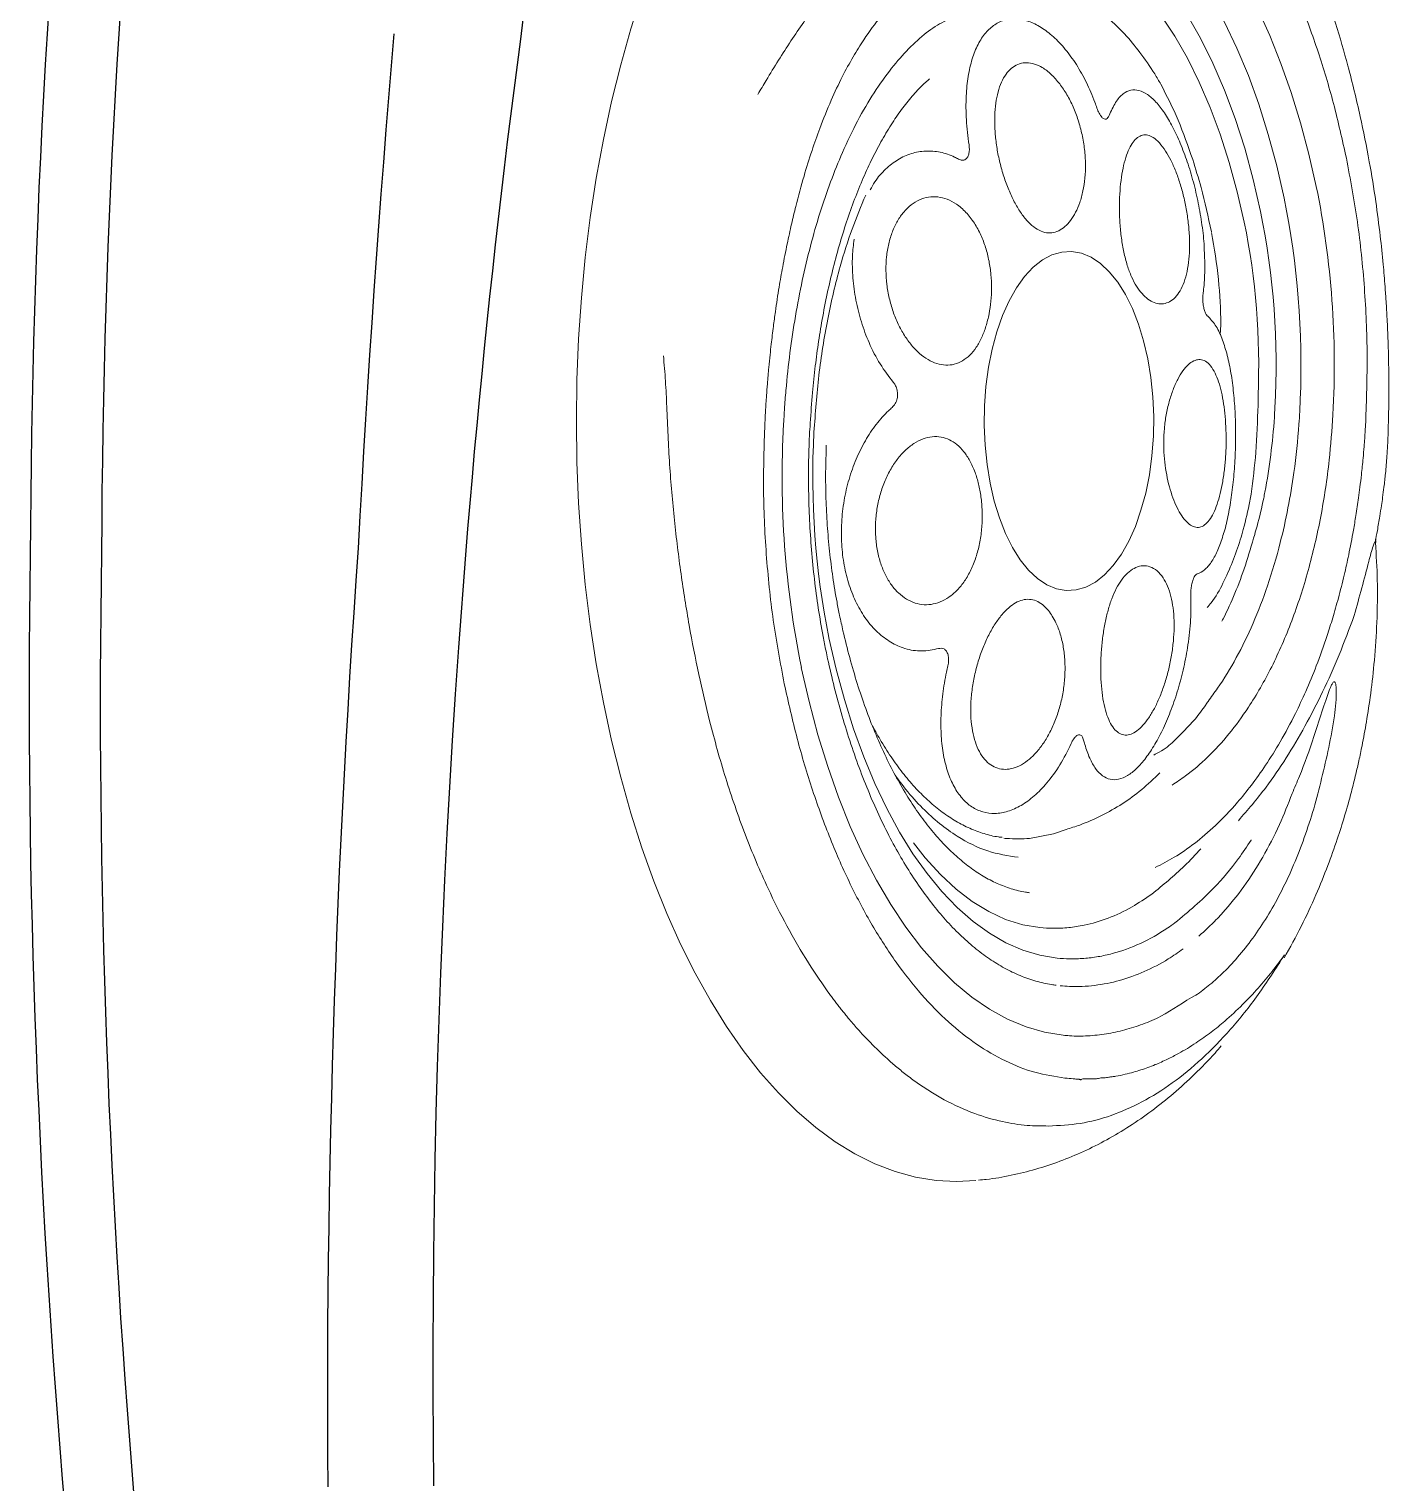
# Model space of a CAD drawing. Extents: x 527 to 614, y 487 to 635.
# Drawn here: x 533.28 to 538.39, y 542.96 to 548.41 of the extents above; entities that cross this region are included whole.
import ezdxf

# ---------------------------------------------------------------- set-up
doc = ezdxf.new("R2010")
doc.units = 0
doc.header["$MEASUREMENT"] = 0
doc.linetypes.add('SLD-Solid', pattern=[0])
doc.layers.add('1', color=4, linetype='Continuous')

# ---------------------------------------------------------------- blocks, each defined once
blk = doc.blocks.new('S')
at = {"layer": '1', "color": 3, "linetype": 'SLD-Solid', "lineweight": 15}
for p, q in [((-1.4889, -1.6987), (-1.4717, -1.7896)), ((-1.4717, -1.7896), (-1.4554, -1.8366)), ((-1.4958, -2.5305), (-1.4946, -2.5312)), ((0.1727, -2.5568), (0.1368, -2.5566)), ((0.1127, -2.7131), (0.1586, -2.7152)), ((-0.3792, -2.9973), (-0.3768, -2.9973)), ((-0.3768, -2.9973), (-0.3665, -2.9979))]:
    blk.add_line(p, q, dxfattribs=at)
at = {"layer": '1', "color": 3, "linetype": 'SLD-Solid', "lineweight": 15, "flags": 128}
for points in [[(-2.7726, -1.4978), (-2.7762, -1.4257), (-2.7721, -1.3485), (-2.7595, -1.2714), (-2.7387, -1.1949), (-2.7095, -1.119), (-2.6722, -1.044), (-2.6269, -0.9701), (-2.5736, -0.8976), (-2.5125, -0.8266), (-2.4438, -0.7574), (-2.3678, -0.6901), (-2.2846, -0.625), (-2.1944, -0.5623), (-2.0976, -0.502), (-1.9944, -0.4445), (-1.8851, -0.3899), (-1.7701, -0.3383), (-1.6496, -0.2899), (-1.5241, -0.2448), (-1.3939, -0.2032), (-1.2594, -0.1652), (-1.1209, -0.1308), (-0.9789, -0.1003), (-0.8339, -0.0736), (-0.6861, -0.051), (-0.5362, -0.0323), (-0.3844, -0.0177), (-0.2313, -0.0073), (-0.0772, -0.001), (0.0772, 0.001), (0.2317, -0.001), (0.3858, -0.0073), (0.5389, -0.0177), (0.6907, -0.0323), (0.8406, -0.051), (0.9884, -0.0736), (1.1334, -0.1003), (1.2754, -0.1308), (1.4138, -0.1652), (1.5484, -0.2032), (1.6786, -0.2448), (1.8041, -0.2899), (1.9246, -0.3383), (2.0396, -0.3899), (2.1489, -0.4445), (2.2521, -0.502), (2.3489, -0.5623), (2.439, -0.625), (2.5223, -0.6901), (2.5983, -0.7574), (2.667, -0.8266), (2.7281, -0.8976), (2.7814, -0.9701), (2.8267, -1.044), (2.864, -1.119), (2.8931, -1.1949), (2.914, -1.2714), (2.9265, -1.3485), (2.9307, -1.4257), (2.9307, -1.4257)], [(-0.8472, -0.843), (-0.9753, -0.8722), (-1.0996, -0.9052), (-1.2194, -0.9421), (-1.3344, -0.9827), (-1.4441, -1.0268), (-1.548, -1.0742), (-1.6458, -1.1248), (-1.7371, -1.1784), (-1.8216, -1.2347), (-1.8988, -1.2935), (-1.9685, -1.3546), (-2.0304, -1.4178), (-2.0843, -1.4828), (-2.13, -1.5494), (-2.1673, -1.6172), (-2.196, -1.6861), (-2.216, -1.7558), (-2.2273, -1.8259)], [(-1.938, -1.8032), (-1.9274, -1.7385), (-1.9082, -1.6743), (-1.8806, -1.6108), (-1.8446, -1.5485), (-1.8004, -1.4874), (-1.7483, -1.428), (-1.6884, -1.3704), (-1.621, -1.3149), (-1.5464, -1.2618), (-1.4649, -1.2112), (-1.3769, -1.1635), (-1.2828, -1.1188), (-1.183, -1.0773), (-1.0779, -1.0392), (-0.968, -1.0046), (-0.8537, -0.9738), (-0.7357, -0.9468)], [(-1.5051, -1.2638), (-1.5615, -1.3078), (-1.6245, -1.3646), (-1.6794, -1.4234), (-1.7258, -1.4841), (-1.7636, -1.5462), (-1.7926, -1.6095), (-1.8126, -1.6737), (-1.8235, -1.7384)], [(-0.0136, -1.5323), (0.0601, -1.5291), (0.1341, -1.5303), (0.2072, -1.5357), (0.2787, -1.5454), (0.3474, -1.5591), (0.4124, -1.5767), (0.4729, -1.598), (0.5281, -1.6227), (0.5772, -1.6504), (0.6195, -1.6807), (0.6545, -1.7133), (0.6816, -1.7477), (0.7006, -1.7835), (0.7112, -1.8201), (0.7132, -1.8571), (0.7066, -1.8939), (0.6915, -1.9301), (0.668, -1.9652), (0.6366, -1.9987), (0.5976, -2.0302), (0.5516, -2.0591), (0.4992, -2.0852), (0.4411, -2.1081), (0.378, -2.1275), (0.3109, -2.143), (0.2406, -2.1546), (0.1681, -2.162), (0.0944, -2.1651), (0.0204, -2.164), (-0.0528, -2.1586), (-0.1242, -2.1489), (-0.1929, -2.1352), (-0.2579, -2.1175), (-0.3185, -2.0963), (-0.3736, -2.0716), (-0.4227, -2.0439), (-0.465, -2.0136), (-0.5, -1.981), (-0.5271, -1.9466), (-0.5461, -1.9108), (-0.5567, -1.8742), (-0.5587, -1.8372), (-0.5521, -1.8004), (-0.537, -1.7641), (-0.5135, -1.729), (-0.4821, -1.6956), (-0.4432, -1.6641), (-0.3971, -1.6351), (-0.3447, -1.609), (-0.2866, -1.5862), (-0.2235, -1.5668), (-0.1564, -1.5512), (-0.0861, -1.5397), (-0.0136, -1.5323)], [(1.9188, -1.7247), (1.9083, -1.7874), (1.8889, -1.8495), (1.8609, -1.9107), (1.8243, -1.9709), (1.7793, -2.0295), (1.7262, -2.0865), (1.6653, -2.1415), (1.5967, -2.1942), (1.5209, -2.2443), (1.4382, -2.2916), (1.3491, -2.336), (1.254, -2.377), (1.1533, -2.4147), (1.0476, -2.4487), (0.9373, -2.4789), (0.8231, -2.5051)], [(2.0223, -1.7407), (2.0111, -1.8069), (1.9907, -1.8726), (1.961, -1.9374), (1.9223, -2.0011), (1.8747, -2.0631), (1.8186, -2.1234), (1.754, -2.1816), (1.6815, -2.2373), (1.6013, -2.2903), (1.5138, -2.3404), (1.4196, -2.3873), (1.3189, -2.4308), (1.2124, -2.4706), (1.1005, -2.5066), (0.9839, -2.5385), (0.8631, -2.5663)], [(0.913, -2.6547), (1.0346, -2.6269), (1.1523, -2.5951), (1.2655, -2.5595), (1.3738, -2.5203), (1.4766, -2.4775), (1.5736, -2.4314), (1.6642, -2.3823), (1.7482, -2.3302), (1.825, -2.2755), (1.8945, -2.2183), (1.9562, -2.159), (2.0099, -2.0977), (2.0554, -2.0349), (2.0925, -1.9706), (2.1209, -1.9053), (2.1407, -1.8391), (2.1517, -1.7725)], [(2.2662, -1.8429), (2.2555, -1.9094), (2.2365, -1.9755), (2.2093, -2.0408), (2.174, -2.1052), (2.1306, -2.1683), (2.0795, -2.23), (2.0207, -2.2899), (1.9546, -2.3479), (1.8814, -2.4037), (1.8013, -2.4571), (1.7147, -2.5079), (1.6219, -2.5559), (1.5233, -2.6009), (1.4192, -2.6427), (1.3102, -2.6812), (1.1965, -2.7162), (1.0787, -2.7476), (0.9572, -2.7752)]]:
    blk.add_lwpolyline(points, dxfattribs=at)
at = {"layer": '1', "color": 3, "linetype": 'SLD-Solid', "lineweight": 15}
for centre, radius, start, end in [((-0.1318, -4.3558), 3.5849, 86.8359, 101.5119), ((-0.1315, -3.9129), 3.027, 86.8359, 101.5119), ((-0.7029, -2.4722), 0.0592, 50.912, 59.9998), ((0.2868, 0.1248), 2.684, 267.5635, 281.5263), ((0.286, 0.2671), 2.8916, 266.8359, 281.5119), ((0.2863, 0.4256), 3.1434, 267.6723, 281.4998), ((0.2862, 0.5192), 3.3621, 266.8359, 281.5119)]:
    blk.add_arc(centre, radius, start, end, dxfattribs=at)
for points, knots in [([(0.3219, -0.3254), (0.2903, -0.3282), (0.2268, -0.3339), (0.163, -0.3367), (0.1309, -0.3381)], [0, 0, 0, 0, 0.497933, 1, 1, 1, 1]), ([(0.1309, -0.3381), (0.0587, -0.3411), (-0.0837, -0.347), (-0.2933, -0.3655), (-0.4951, -0.3902), (-0.6883, -0.421), (-0.873, -0.4568), (-0.9903, -0.4851), (-1.0482, -0.499)], [0, 0, 0, 0, 0.177758, 0.350785, 0.519308, 0.683545, 0.843707, 1, 1, 1, 1]), ([(-1.0482, -0.499), (-1.0842, -0.5084), (-1.1568, -0.5273), (-1.2636, -0.5591), (-1.3696, -0.5939), (-1.4743, -0.632), (-1.5771, -0.6734), (-1.6931, -0.7249), (-1.8219, -0.7895), (-1.9549, -0.867), (-2.0421, -0.9262), (-2.0895, -0.9612), (-2.1045, -0.9726), (-2.1193, -0.984), (-2.1341, -0.9957), (-2.1487, -1.0074), (-2.172, -1.0266), (-2.2083, -1.0579), (-2.2604, -1.1065), (-2.308, -1.1559), (-2.3482, -1.2021), (-2.3795, -1.2412), (-2.4107, -1.2838), (-2.4412, -1.3302), (-2.4818, -1.4001), (-2.5224, -1.4895), (-2.5526, -1.5937), (-2.5673, -1.6864), (-2.5677, -1.7442), (-2.5679, -1.7711)], [0, 0, 0, 0, 0.039649, 0.080068, 0.12125, 0.163185, 0.205866, 0.249282, 0.313406, 0.38198, 0.445953, 0.454581, 0.463266, 0.472007, 0.480806, 0.489662, 0.498574, 0.523834, 0.559008, 0.604021, 0.628629, 0.655391, 0.684294, 0.715323, 0.748465, 0.823094, 0.88982, 0.948755, 1, 1, 1, 1]), ([(-0.9092, -0.7791), (-0.8301, -0.7642), (-0.6719, -0.7345), (-0.4229, -0.7094), (-0.1699, -0.6979), (-0.0013, -0.7038), (0.0831, -0.7067)], [0, 0, 0, 0, 0.25, 0.5, 0.75, 1, 1, 1, 1]), ([(0.0831, -0.7067), (0.0909, -0.7071), (0.1037, -0.7078), (0.1235, -0.709), (0.1457, -0.7104), (0.1774, -0.7125), (0.2228, -0.716), (0.2738, -0.7205), (0.3234, -0.7254), (0.3747, -0.731), (0.4285, -0.7375), (0.5, -0.7473), (0.5748, -0.7585), (0.6596, -0.7735), (0.7386, -0.789), (0.8142, -0.8056), (0.8998, -0.8263), (0.9925, -0.8513), (1.0896, -0.8817), (1.1851, -0.9154), (1.2785, -0.9528), (1.3675, -0.995), (1.4429, -1.0362), (1.52, -1.0844), (1.595, -1.1393), (1.6623, -1.203), (1.7152, -1.2634), (1.7403, -1.3045), (1.7524, -1.3244)], [0, 0, 0, 0, 0.0102, 0.016575, 0.025763, 0.038933, 0.057956, 0.085006, 0.105873, 0.123374, 0.152941, 0.177736, 0.219724, 0.254777, 0.295478, 0.331404, 0.363909, 0.421732, 0.472603, 0.518682, 0.581209, 0.637573, 0.689393, 0.737658, 0.811463, 0.878836, 0.941481, 1, 1, 1, 1]), ([(1.3026, -0.6799), (1.3202, -0.6903), (1.3895, -0.7311), (1.5053, -0.804), (1.6435, -0.8994), (1.7704, -0.9966), (1.8847, -1.0945), (1.9688, -1.1765), (2.0292, -1.2419), (2.0639, -1.2826), (2.0958, -1.3224), (2.1129, -1.3457), (2.1241, -1.361)], [0, 0, 0, 0, 0.047927, 0.189273, 0.33146, 0.472864, 0.615132, 0.756548, 0.827223, 0.897894, 0.933233, 1, 1, 1, 1]), ([(-2.388, -1.8323), (-2.3822, -1.7947), (-2.3708, -1.7195), (-2.3268, -1.6083), (-2.2638, -1.4996), (-2.1802, -1.3943), (-2.0774, -1.2934), (-1.9561, -1.1978), (-1.8174, -1.1082), (-1.6626, -1.0256), (-1.4929, -0.9505), (-1.3098, -0.884), (-1.1156, -0.8255), (-0.978, -0.7946), (-0.9092, -0.7791)], [0, 0, 0, 0, 0.083333, 0.166667, 0.25, 0.333333, 0.416667, 0.5, 0.583333, 0.666667, 0.75, 0.833333, 0.916667, 1, 1, 1, 1]), ([(1.6164, -1.4883), (1.6118, -1.4711), (1.6025, -1.4365), (1.5772, -1.3765), (1.5363, -1.3117), (1.4759, -1.2453), (1.4008, -1.1794), (1.3109, -1.1153), (1.2049, -1.0534), (1.0922, -0.9991), (0.9755, -0.9521), (0.8581, -0.9119), (0.7343, -0.8764), (0.6052, -0.8457), (0.4712, -0.82), (0.3333, -0.7995), (0.2159, -0.7868), (0.1388, -0.7808), (0.0968, -0.7781), (0.0785, -0.7771), (0.0661, -0.7764)], [0, 0, 0, 0, 0.058275, 0.116544, 0.182109, 0.247932, 0.313649, 0.384625, 0.455769, 0.526743, 0.587384, 0.648024, 0.707943, 0.767859, 0.827732, 0.887601, 0.947268, 0.977084, 0.984536, 1, 1, 1, 1]), ([(-0.7857, -0.9356), (-0.7675, -0.932), (-0.7148, -0.9213), (-0.6253, -0.9062), (-0.517, -0.8916), (-0.4068, -0.8807), (-0.2954, -0.8734), (-0.1832, -0.8698), (-0.0727, -0.8699), (0.0048, -0.8724), (0.0447, -0.8745), (0.0494, -0.8747)], [0, 0, 0, 0, 0.069066, 0.200543, 0.332094, 0.463702, 0.595352, 0.727032, 0.858727, 0.983492, 1, 1, 1, 1]), ([(0.0355, -0.8905), (0.107, -0.8956), (0.2152, -0.9033), (0.3554, -0.9231), (0.4595, -0.9414), (0.5604, -0.9631), (0.6747, -0.9927), (0.7997, -1.0319), (0.8832, -1.067), (0.9249, -1.0846)], [0, 0, 0, 0, 0.215379, 0.326076, 0.43678, 0.547811, 0.658846, 0.829425, 1, 1, 1, 1]), ([(0.0493, -0.8753), (0.0559, -0.8757), (0.101, -0.8783), (0.1795, -0.8846), (0.282, -0.8947), (0.3774, -0.9074), (0.4723, -0.9233), (0.5687, -0.9426), (0.6649, -0.9654), (0.7578, -0.9912), (0.8466, -1.0196), (0.9305, -1.0505), (1.0092, -1.0835), (1.0824, -1.1186), (1.15, -1.1556), (1.2114, -1.1941), (1.2663, -1.2336), (1.313, -1.2734), (1.3444, -1.3041), (1.3577, -1.3208), (1.3605, -1.3243)], [0, 0, 0, 0, 0.011485, 0.077613, 0.136037, 0.190529, 0.247168, 0.308671, 0.370596, 0.432748, 0.494966, 0.557033, 0.618591, 0.680213, 0.741971, 0.803559, 0.864731, 0.925255, 0.984201, 1, 1, 1, 1]), ([(-2.0396, -1.799), (-2.0389, -1.7933), (-2.0358, -1.7679), (-2.0252, -1.7228), (-2.0047, -1.6639), (-1.9767, -1.6057), (-1.9416, -1.5485), (-1.8995, -1.4924), (-1.8507, -1.4375), (-1.7952, -1.384), (-1.7331, -1.3321), (-1.6648, -1.2819), (-1.5903, -1.2337), (-1.5099, -1.1876), (-1.424, -1.1439), (-1.3327, -1.1027), (-1.2365, -1.0641), (-1.1356, -1.0284), (-1.0305, -0.9957), (-0.9234, -0.9667), (-0.841, -0.9473), (-0.7953, -0.9377), (-0.7857, -0.9356)], [0, 0, 0, 0, 0.0159124, 0.0719639, 0.1276729, 0.1828546, 0.2375199, 0.2917593, 0.3456875, 0.3994103, 0.4530122, 0.5065554, 0.5600822, 0.6136127, 0.6671661, 0.7207531, 0.7743791, 0.828045, 0.8817501, 0.9354914, 0.9864539, 1, 1, 1, 1]), ([(-0.6517, -0.9865), (-0.6355, -0.9832), (-0.5886, -0.9737), (-0.5087, -0.9606), (-0.4118, -0.9484), (-0.3133, -0.9398), (-0.2137, -0.935), (-0.1135, -0.9335), (-0.0469, -0.9357), (-0.0136, -0.9368)], [0, 0, 0, 0, 0.080367, 0.233434, 0.386614, 0.539884, 0.693216, 0.846586, 1, 1, 1, 1]), ([(-1.6924, -1.6993), (-1.6917, -1.6943), (-1.6889, -1.6713), (-1.6788, -1.6306), (-1.6589, -1.5775), (-1.6315, -1.5251), (-1.5972, -1.4736), (-1.556, -1.4234), (-1.5081, -1.3744), (-1.4536, -1.3269), (-1.3928, -1.281), (-1.3258, -1.237), (-1.2529, -1.1951), (-1.1744, -1.1555), (-1.0906, -1.1184), (-1.0019, -1.084), (-0.9086, -1.0525), (-0.8112, -1.024), (-0.725, -1.0023), (-0.671, -0.9907), (-0.6517, -0.9865)], [0, 0, 0, 0, 0.01755, 0.079517, 0.140948, 0.20158, 0.26148, 0.320823, 0.379793, 0.438544, 0.497186, 0.555794, 0.614404, 0.673046, 0.731737, 0.790485, 0.84929, 0.90815, 0.96706, 1, 1, 1, 1]), ([(0.1284, -1.1839), (0.1243, -1.1793), (0.1057, -1.1585), (0.0662, -1.1234), (0.0048, -1.0822), (-0.065, -1.0477), (-0.1408, -1.0207), (-0.221, -1.0023), (-0.3032, -0.9928), (-0.3852, -0.993), (-0.4649, -1.0024), (-0.5399, -1.0215), (-0.6085, -1.0493), (-0.6681, -1.0854), (-0.7176, -1.1286), (-0.7547, -1.1779), (-0.7794, -1.2338), (-0.7893, -1.295), (-0.7808, -1.3371), (-0.7766, -1.3582)], [0, 0, 0, 0, 0.017086, 0.077681, 0.138269, 0.198172, 0.258071, 0.317615, 0.377156, 0.436673, 0.49619, 0.55602, 0.615851, 0.676352, 0.736856, 0.798484, 0.860118, 0.930054, 1, 1, 1, 1]), ([(0.7589, -1.0411), (0.7383, -1.0386), (0.6912, -1.0328), (0.6139, -1.0353), (0.5302, -1.0463), (0.4481, -1.0669), (0.3667, -1.0973), (0.2889, -1.1373), (0.2451, -1.1709), (0.2231, -1.1877)], [0, 0, 0, 0, 0.109227, 0.249518, 0.389815, 0.532722, 0.675639, 0.837807, 1, 1, 1, 1]), ([(-1.4845, -1.5964), (-1.4841, -1.5917), (-1.4823, -1.5691), (-1.4717, -1.5286), (-1.4524, -1.4754), (-1.4253, -1.423), (-1.3915, -1.3719), (-1.3508, -1.3222), (-1.3038, -1.2743), (-1.2507, -1.2284), (-1.1913, -1.1846), (-1.13, -1.1448), (-1.086, -1.1206), (-1.0657, -1.1096)], [0, 0, 0, 0, 0.0274951, 0.1317335, 0.2350029, 0.3368263, 0.4370853, 0.5358569, 0.6332869, 0.7295067, 0.8243825, 0.9195129, 1, 1, 1, 1]), ([(-0.0719, -1.4754), (-0.0601, -1.4681), (-0.0364, -1.4537), (-0.0102, -1.4275), (0.0082, -1.3988), (0.0184, -1.3674), (0.0195, -1.334), (0.0115, -1.2996), (-0.0058, -1.2654), (-0.0316, -1.2326), (-0.0655, -1.2025), (-0.1058, -1.1759), (-0.1518, -1.1539), (-0.2015, -1.137), (-0.2539, -1.1258), (-0.3071, -1.1204), (-0.3599, -1.1211), (-0.4107, -1.1277), (-0.4582, -1.1402), (-0.5012, -1.1578), (-0.5385, -1.1804), (-0.5691, -1.207), (-0.5921, -1.2371), (-0.6071, -1.2697), (-0.6133, -1.3038), (-0.6108, -1.3385), (-0.5992, -1.3727), (-0.579, -1.4055), (-0.5504, -1.4357), (-0.5141, -1.4627), (-0.471, -1.4853), (-0.4224, -1.503), (-0.3697, -1.5151), (-0.315, -1.5215), (-0.2601, -1.5223), (-0.2076, -1.5179), (-0.1588, -1.5086), (-0.1124, -1.4951), (-0.0859, -1.4822), (-0.0719, -1.4754)], [0, 0, 0, 0, 0.026961, 0.053928, 0.080851, 0.107776, 0.135596, 0.163415, 0.191383, 0.219349, 0.246957, 0.274563, 0.301675, 0.328785, 0.355461, 0.382135, 0.408506, 0.434876, 0.461091, 0.487307, 0.513516, 0.539726, 0.566078, 0.592432, 0.619069, 0.645707, 0.672755, 0.699804, 0.727332, 0.754862, 0.782791, 0.810719, 0.838629, 0.866531, 0.893521, 0.920503, 0.945925, 0.971348, 1, 1, 1, 1]), ([(1.0599, -1.4328), (1.0625, -1.4279), (1.0742, -1.4055), (1.0878, -1.3641), (1.0924, -1.3092), (1.0828, -1.2556), (1.0601, -1.2048), (1.0237, -1.1587), (0.985, -1.1235), (0.9548, -1.1071), (0.9444, -1.1014)], [0, 0, 0, 0, 0.041855, 0.19029, 0.338711, 0.485452, 0.632183, 0.778044, 0.923899, 1, 1, 1, 1]), ([(-1.5597, -1.6569), (-1.5538, -1.6186), (-1.542, -1.5411), (-1.4927, -1.4426), (-1.4348, -1.3616), (-1.376, -1.2971), (-1.3154, -1.2414), (-1.27, -1.2086), (-1.2519, -1.1955)], [0, 0, 0, 0, 0.2335518, 0.4715892, 0.6139879, 0.7563866, 0.902921, 1, 1, 1, 1]), ([(0.2231, -1.1877), (0.2198, -1.1903), (0.2123, -1.1958), (0.1977, -1.2018), (0.1798, -1.2049), (0.1601, -1.2032), (0.1412, -1.1961), (0.1327, -1.188), (0.1284, -1.1839)], [0, 0, 0, 0, 0.130196, 0.289219, 0.442003, 0.610949, 0.805825, 1, 1, 1, 1]), ([(0.8196, -1.4923), (0.8338, -1.4821), (0.8621, -1.4616), (0.8916, -1.4266), (0.9105, -1.3907), (0.9193, -1.3552), (0.9185, -1.3199), (0.9086, -1.2861), (0.8896, -1.2548), (0.8628, -1.2267), (0.8285, -1.2029), (0.7882, -1.1838), (0.7428, -1.1701), (0.6938, -1.1619), (0.6423, -1.1597), (0.5898, -1.163), (0.5378, -1.1721), (0.4875, -1.1865), (0.4404, -1.2057), (0.3975, -1.2293), (0.3603, -1.2565), (0.3296, -1.2865), (0.3065, -1.3185), (0.2915, -1.3516), (0.2856, -1.3848), (0.2887, -1.4172), (0.3014, -1.4477), (0.3228, -1.4756), (0.3529, -1.5001), (0.3897, -1.5205), (0.4322, -1.5365), (0.4781, -1.548), (0.5266, -1.5549), (0.5765, -1.5574), (0.6273, -1.5551), (0.6786, -1.5479), (0.7283, -1.5352), (0.777, -1.5172), (0.8051, -1.5008), (0.8196, -1.4923)], [0, 0, 0, 0, 0.0313687, 0.0627342, 0.0904991, 0.1182616, 0.1455166, 0.1727696, 0.1995595, 0.226348, 0.2527917, 0.2792349, 0.3054794, 0.331724, 0.3579199, 0.3841165, 0.4104125, 0.4367099, 0.4632506, 0.4897933, 0.5167114, 0.5436318, 0.5710205, 0.5984107, 0.6262483, 0.654085, 0.6820732, 0.7100553, 0.7374185, 0.7647729, 0.7906278, 0.816482, 0.8413128, 0.8661493, 0.8916372, 0.9171302, 0.9440604, 0.9709925, 1, 1, 1, 1]), ([(-0.7766, -1.3582), (-0.7759, -1.3614), (-0.7745, -1.3684), (-0.7772, -1.3786), (-0.7853, -1.3879), (-0.7997, -1.3945), (-0.8198, -1.3967), (-0.8344, -1.3941), (-0.8416, -1.3928)], [0, 0, 0, 0, 0.130195, 0.289218, 0.442003, 0.610949, 0.805825, 1, 1, 1, 1]), ([(-0.8416, -1.3928), (-0.8493, -1.3911), (-0.8842, -1.3832), (-0.9471, -1.3727), (-1.0282, -1.3659), (-1.1057, -1.3668), (-1.1774, -1.3753), (-1.2414, -1.3916), (-1.2963, -1.4151), (-1.3403, -1.4456), (-1.3726, -1.4821), (-1.3916, -1.5238), (-1.3974, -1.5695), (-1.389, -1.6179), (-1.3669, -1.6678), (-1.331, -1.7173), (-1.2804, -1.767), (-1.215, -1.8148), (-1.1605, -1.8418), (-1.1333, -1.8553)], [0, 0, 0, 0, 0.017086, 0.077681, 0.13827, 0.198173, 0.258071, 0.317615, 0.377157, 0.436674, 0.49619, 0.55602, 0.615851, 0.676352, 0.736856, 0.798485, 0.860118, 0.930054, 1, 1, 1, 1]), ([(1.1129, -1.4722), (1.1081, -1.4728), (1.0974, -1.474), (1.0818, -1.4727), (1.0676, -1.468), (1.0575, -1.4592), (1.0541, -1.4467), (1.058, -1.4375), (1.0599, -1.4328)], [0, 0, 0, 0, 0.130196, 0.289219, 0.442004, 0.610949, 0.805825, 1, 1, 1, 1]), ([(1.2514, -1.9522), (1.2587, -1.9496), (1.292, -1.938), (1.3484, -1.9135), (1.4156, -1.8759), (1.4734, -1.8339), (1.5208, -1.789), (1.5561, -1.7425), (1.579, -1.6959), (1.5883, -1.6504), (1.5842, -1.6074), (1.5664, -1.5682), (1.5355, -1.5336), (1.4919, -1.505), (1.4369, -1.4828), (1.3716, -1.4679), (1.2948, -1.4601), (1.2078, -1.4605), (1.1446, -1.4683), (1.1129, -1.4722)], [0, 0, 0, 0, 0.017086, 0.077681, 0.138269, 0.198172, 0.258071, 0.317615, 0.377157, 0.436674, 0.49619, 0.55602, 0.615851, 0.676352, 0.736856, 0.798484, 0.860118, 0.930054, 1, 1, 1, 1]), ([(-2.7708, -1.5075), (-2.77, -1.5174), (-2.7668, -1.5587), (-2.7536, -1.6307), (-2.7312, -1.7229), (-2.7011, -1.8136), (-2.6642, -1.9027), (-2.6202, -1.99), (-2.5693, -2.0755), (-2.5112, -2.159), (-2.4462, -2.2405), (-2.3736, -2.3195), (-2.3135, -2.3792), (-2.2759, -2.411), (-2.2667, -2.4188)], [0, 0, 0, 0, 0.02788, 0.116636, 0.205673, 0.295333, 0.38596, 0.477893, 0.571458, 0.666951, 0.764616, 0.864609, 0.966969, 1, 1, 1, 1]), ([(-0.6336, -1.7699), (-0.6258, -1.7626), (-0.6102, -1.7481), (-0.5964, -1.7239), (-0.5906, -1.6988), (-0.5931, -1.6729), (-0.6038, -1.6469), (-0.6225, -1.6206), (-0.6492, -1.5947), (-0.6837, -1.5693), (-0.7251, -1.5456), (-0.7723, -1.5242), (-0.8238, -1.5062), (-0.8779, -1.4921), (-0.9328, -1.4827), (-0.9867, -1.4781), (-1.0383, -1.4788), (-1.0858, -1.4844), (-1.1282, -1.4952), (-1.1643, -1.5105), (-1.1932, -1.5301), (-1.2143, -1.5533), (-1.227, -1.5797), (-1.2312, -1.6082), (-1.2266, -1.6382), (-1.2136, -1.6688), (-1.1922, -1.6991), (-1.1632, -1.7283), (-1.1271, -1.7553), (-1.0849, -1.7796), (-1.0375, -1.8), (-0.9862, -1.8161), (-0.9324, -1.8271), (-0.8773, -1.8328), (-0.8227, -1.8327), (-0.7702, -1.8269), (-0.7218, -1.8155), (-0.6731, -1.7975), (-0.648, -1.7799), (-0.6336, -1.7699)], [0, 0, 0, 0, 0.024899, 0.049796, 0.074681, 0.099571, 0.124891, 0.150216, 0.176963, 0.203713, 0.231496, 0.259279, 0.287258, 0.315236, 0.342876, 0.370514, 0.39766, 0.424803, 0.451505, 0.478205, 0.504593, 0.530979, 0.5572, 0.583422, 0.609627, 0.635834, 0.662172, 0.688512, 0.715126, 0.741742, 0.768759, 0.795778, 0.823274, 0.850772, 0.878683, 0.906593, 0.934528, 0.962456, 1, 1, 1, 1]), ([(1.3423, -1.8124), (1.3547, -1.8019), (1.3796, -1.781), (1.4039, -1.7486), (1.4181, -1.7176), (1.4231, -1.6887), (1.4191, -1.6616), (1.4067, -1.6369), (1.3859, -1.6154), (1.3576, -1.5973), (1.3224, -1.5834), (1.2812, -1.5737), (1.2352, -1.5686), (1.1853, -1.568), (1.1331, -1.572), (1.0796, -1.5802), (1.0265, -1.5926), (0.975, -1.6087), (0.9268, -1.6282), (0.8831, -1.6504), (0.8458, -1.675), (0.8159, -1.7011), (0.7949, -1.7284), (0.7834, -1.7558), (0.7818, -1.7828), (0.7892, -1.8085), (0.8053, -1.8324), (0.8288, -1.854), (0.8593, -1.8729), (0.8966, -1.8888), (0.9399, -1.9006), (0.9888, -1.908), (1.0414, -1.91), (1.0965, -1.9065), (1.1518, -1.8973), (1.2058, -1.8828), (1.2563, -1.8635), (1.3031, -1.8401), (1.3291, -1.8217), (1.3423, -1.8124)], [0, 0, 0, 0, 0.0302064, 0.0604105, 0.0869265, 0.1134417, 0.1397102, 0.1659788, 0.1921723, 0.2183666, 0.2446344, 0.2709036, 0.2973913, 0.3238809, 0.3507245, 0.3775703, 0.4048735, 0.4321783, 0.4599481, 0.4877177, 0.5157205, 0.5437183, 0.5712666, 0.5988057, 0.6249466, 0.651085, 0.6759795, 0.7008794, 0.7261508, 0.7514279, 0.7781169, 0.8048084, 0.8325658, 0.8603226, 0.8883073, 0.9162897, 0.9439489, 0.9716057, 1, 1, 1, 1]), ([(-1.4883, -1.6034), (-1.4885, -1.6064), (-1.4898, -1.6258), (-1.4911, -1.6595), (-1.4896, -1.6856), (-1.4889, -1.6987)], [0, 0, 0, 0, 0.082822, 0.537093, 1, 1, 1, 1]), ([(-1.8235, -1.7384), (-1.8247, -1.7551), (-1.8272, -1.7911), (-1.8243, -1.8463), (-1.8139, -1.9153), (-1.7902, -1.995), (-1.7509, -2.0799), (-1.7145, -2.1332), (-1.6979, -2.1577)], [0, 0, 0, 0, 0.116842, 0.251408, 0.38635, 0.601816, 0.817298, 1, 1, 1, 1]), ([(1.7142, -1.7206), (1.7083, -1.7566), (1.6965, -1.8292), (1.6472, -1.9211), (1.5893, -1.9964), (1.5307, -2.0564), (1.4611, -2.1142), (1.396, -2.1592), (1.3538, -2.1844), (1.3408, -2.1921)], [0, 0, 0, 0, 0.209599, 0.423223, 0.551018, 0.678812, 0.810318, 0.941824, 1, 1, 1, 1]), ([(-2.5679, -1.7711), (-2.5661, -1.8106), (-2.5624, -1.8893), (-2.5313, -2.0058), (-2.4807, -2.1215), (-2.4096, -2.2353), (-2.3185, -2.3467), (-2.2072, -2.4546), (-2.078, -2.5587), (-1.9764, -2.6237), (-1.9255, -2.6562)], [0, 0, 0, 0, 0.125415, 0.250137, 0.374777, 0.499583, 0.624349, 0.74942, 0.874666, 1, 1, 1, 1]), ([(-1.9255, -2.6562), (-1.9466, -2.6407), (-1.9902, -2.6086), (-2.0527, -2.556), (-2.1155, -2.4969), (-2.1699, -2.4379), (-2.2174, -2.3795), (-2.2584, -2.3218), (-2.2917, -2.2669), (-2.3182, -2.2157), (-2.3394, -2.1684), (-2.355, -2.1256), (-2.3663, -2.088), (-2.3742, -2.0569), (-2.3807, -2.0299), (-2.3824, -2.0097), (-2.3857, -1.9947), (-2.3875, -1.9795), (-2.3872, -1.9657), (-2.3908, -1.9518), (-2.3915, -1.9376), (-2.3899, -1.9207), (-2.3905, -1.9059), (-2.3909, -1.8969), (-2.3939, -1.8926), (-2.3944, -1.891), (-2.3943, -1.8906), (-2.3942, -1.8904), (-2.3939, -1.8897), (-2.3931, -1.8883), (-2.3923, -1.8836), (-2.3918, -1.8748), (-2.3903, -1.8569), (-2.3889, -1.8424), (-2.388, -1.8323)], [0, 0, 0, 0, 0.066118, 0.136938, 0.213999, 0.299167, 0.361905, 0.431287, 0.509977, 0.558646, 0.612909, 0.6759, 0.707486, 0.742831, 0.783653, 0.799067, 0.813649, 0.833587, 0.852019, 0.861533, 0.878293, 0.90225, 0.919971, 0.927847, 0.932019, 0.932759, 0.933114, 0.933388, 0.933963, 0.93611, 0.939288, 0.950952, 0.965966, 1, 1, 1, 1]), ([(-2.2273, -1.8259), (-2.228, -1.8336), (-2.2298, -1.8528), (-2.231, -1.8836), (-2.2293, -1.93), (-2.2235, -1.9875), (-2.2084, -2.0565), (-2.1866, -2.1245), (-2.1492, -2.2148), (-2.1009, -2.2785), (-2.077, -2.3232), (-2.077, -2.3232)], [0, 0, 0, 0, 0.0453331, 0.1136722, 0.1817804, 0.3180598, 0.4545244, 0.590966, 0.7272287, 0.9999978, 1, 1, 1, 1]), ([(-1.9035, -2.2753), (-1.9163, -2.2569), (-1.9496, -2.2092), (-1.9905, -2.1299), (-2.0242, -2.0375), (-2.0426, -1.9438), (-2.0459, -1.869), (-2.0425, -1.8258), (-2.0415, -1.814)], [0, 0, 0, 0, 0.124846, 0.324624, 0.524457, 0.725453, 0.925166, 1, 1, 1, 1]), ([(-1.8058, -2.2446), (-1.8122, -2.2356), (-1.8425, -2.1933), (-1.8857, -2.1155), (-1.9179, -2.0278), (-1.9314, -1.9656), (-1.938, -1.9211), (-1.9407, -1.8854), (-1.9411, -1.843), (-1.9392, -1.8186), (-1.938, -1.8032)], [0, 0, 0, 0, 0.0640874, 0.3023111, 0.5404427, 0.6594414, 0.718914, 0.8378934, 0.8973655, 1, 1, 1, 1]), ([(-1.4554, -1.8366), (-1.45, -1.8537), (-1.4358, -1.899), (-1.4048, -1.97), (-1.3603, -2.0476), (-1.3072, -2.1214), (-1.2644, -2.1659), (-1.2429, -2.1883)], [0, 0, 0, 0, 0.131614, 0.348029, 0.565844, 0.782168, 1, 1, 1, 1]), ([(2.5424, -1.835), (2.5367, -1.8726), (2.5252, -1.9478), (2.4813, -2.059), (2.4183, -2.1677), (2.3347, -2.273), (2.2319, -2.3739), (2.1106, -2.4695), (1.9719, -2.559), (1.8171, -2.6417), (1.6474, -2.7167), (1.4643, -2.7833), (1.2701, -2.8417), (1.1325, -2.8727), (1.0637, -2.8881)], [0, 0, 0, 0, 0.083333, 0.166667, 0.25, 0.333333, 0.416667, 0.5, 0.583333, 0.666667, 0.75, 0.833333, 0.916667, 1, 1, 1, 1]), ([(-1.1197, -1.9023), (-1.1252, -1.9037), (-1.1502, -1.9102), (-1.189, -1.9243), (-1.2289, -1.9465), (-1.2556, -1.9726), (-1.2692, -2.0016), (-1.2689, -2.0333), (-1.2552, -2.0667), (-1.228, -2.1012), (-1.1885, -2.1359), (-1.1372, -2.1699), (-1.0758, -2.2022), (-1.0057, -2.2317), (-0.9287, -2.2577), (-0.8469, -2.2789), (-0.7591, -2.2953), (-0.6676, -2.3053), (-0.6082, -2.3049), (-0.5785, -2.3046)], [0, 0, 0, 0, 0.017086, 0.077681, 0.13827, 0.198173, 0.258071, 0.317615, 0.377157, 0.436674, 0.49619, 0.55602, 0.615851, 0.676352, 0.736856, 0.798485, 0.860118, 0.930054, 1, 1, 1, 1]), ([(-1.1333, -1.8553), (-1.1292, -1.8573), (-1.1199, -1.8617), (-1.1086, -1.8698), (-1.1008, -1.8792), (-1.0991, -1.8889), (-1.1054, -1.8974), (-1.115, -1.9007), (-1.1197, -1.9023)], [0, 0, 0, 0, 0.1301956, 0.2892195, 0.4420041, 0.6109495, 0.8058267, 1, 1, 1, 1]), ([(1.2229, -1.9975), (1.2202, -1.9962), (1.2143, -1.9935), (1.2095, -1.9873), (1.2097, -1.9791), (1.2168, -1.9696), (1.2314, -1.9598), (1.2448, -1.9547), (1.2514, -1.9522)], [0, 0, 0, 0, 0.130196, 0.289219, 0.442004, 0.610949, 0.805825, 1, 1, 1, 1]), ([(-0.5039, -2.1958), (-0.4951, -2.188), (-0.4776, -2.1723), (-0.466, -2.1455), (-0.465, -2.1182), (-0.4737, -2.0921), (-0.4919, -2.067), (-0.5177, -2.0443), (-0.5507, -2.0244), (-0.5889, -2.0075), (-0.6321, -1.9936), (-0.6795, -1.9823), (-0.7303, -1.9739), (-0.7839, -1.9683), (-0.838, -1.9659), (-0.8915, -1.9667), (-0.9419, -1.9709), (-0.9876, -1.9785), (-1.027, -1.9893), (-1.059, -2.003), (-1.0825, -2.0194), (-1.0972, -2.0379), (-1.1026, -2.0583), (-1.0991, -2.0799), (-1.0866, -2.1023), (-1.0659, -2.1248), (-1.0373, -2.1468), (-1.002, -2.1679), (-0.9608, -2.1873), (-0.9149, -2.2046), (-0.8655, -2.2191), (-0.8138, -2.2305), (-0.7613, -2.2382), (-0.7092, -2.2421), (-0.6591, -2.2416), (-0.612, -2.2369), (-0.5697, -2.2276), (-0.5322, -2.2143), (-0.5134, -2.202), (-0.5039, -2.1958)], [0, 0, 0, 0, 0.0317441, 0.0634826, 0.0912546, 0.1190178, 0.1455175, 0.1720125, 0.197065, 0.222122, 0.2471727, 0.2722295, 0.298601, 0.3249759, 0.3525729, 0.38017, 0.4081675, 0.4361629, 0.4639181, 0.4916708, 0.5189442, 0.5462155, 0.5730208, 0.5998247, 0.6262788, 0.6527322, 0.6789814, 0.7052307, 0.7314257, 0.7576215, 0.7839112, 0.8102022, 0.8367314, 0.8632625, 0.8901646, 0.917069, 0.9444396, 0.9718118, 1, 1, 1, 1]), ([(1.1192, -2.265), (1.1405, -2.2555), (1.1831, -2.2365), (1.2348, -2.2055), (1.2762, -2.1735), (1.3046, -2.1412), (1.3198, -2.1094), (1.3205, -2.0789), (1.3061, -2.0492), (1.2753, -2.0212), (1.2403, -2.0054), (1.2229, -1.9975)], [0, 0, 0, 0, 0.105651, 0.21186, 0.31807, 0.42547, 0.532874, 0.642276, 0.751686, 0.875834, 1, 1, 1, 1]), ([(1.0902, -2.2099), (1.101, -2.2022), (1.1227, -2.1868), (1.1418, -2.164), (1.1511, -2.1426), (1.1512, -2.1229), (1.1425, -2.1045), (1.1252, -2.0876), (1.0996, -2.0727), (1.0664, -2.0599), (1.0263, -2.0497), (0.9802, -2.0421), (0.9294, -2.0375), (0.8751, -2.036), (0.8192, -2.038), (0.7635, -2.0434), (0.7099, -2.0526), (0.6609, -2.0653), (0.6178, -2.0815), (0.582, -2.1003), (0.5539, -2.1213), (0.5334, -2.1437), (0.5207, -2.1669), (0.5155, -2.1906), (0.5188, -2.2138), (0.5306, -2.236), (0.5512, -2.2558), (0.5802, -2.2727), (0.6168, -2.2859), (0.6598, -2.295), (0.708, -2.2997), (0.7596, -2.3002), (0.8132, -2.2964), (0.867, -2.289), (0.9197, -2.2781), (0.9697, -2.2643), (1.0155, -2.248), (1.0569, -2.2298), (1.0791, -2.2165), (1.0902, -2.2099)], [0, 0, 0, 0, 0.029882, 0.059765, 0.08602, 0.112278, 0.138759, 0.165243, 0.192078, 0.218916, 0.246209, 0.273504, 0.301265, 0.329026, 0.357029, 0.385028, 0.412595, 0.440154, 0.466329, 0.4925, 0.517406, 0.542317, 0.567565, 0.592819, 0.619479, 0.646142, 0.673886, 0.701629, 0.729616, 0.757601, 0.78527, 0.812936, 0.840111, 0.867285, 0.89401, 0.920734, 0.947136, 0.973537, 1, 1, 1, 1]), ([(-1.6979, -2.1577), (-1.6639, -2.1998), (-1.6113, -2.2648), (-1.5495, -2.3223), (-1.5276, -2.3426)], [0, 0, 0, 0, 0.646877, 1, 1, 1, 1]), ([(0.0714, -2.9606), (0.0636, -2.9601), (0.0508, -2.9594), (0.0309, -2.9582), (0.0088, -2.9567), (-0.0229, -2.9543), (-0.0683, -2.9504), (-0.1194, -2.9452), (-0.169, -2.9393), (-0.2202, -2.9326), (-0.274, -2.9246), (-0.3455, -2.9126), (-0.4203, -2.8983), (-0.5051, -2.8793), (-0.5841, -2.8593), (-0.6597, -2.8378), (-0.7453, -2.8108), (-0.838, -2.7776), (-0.9351, -2.7374), (-1.0306, -2.6926), (-1.124, -2.6426), (-1.213, -2.5869), (-1.2885, -2.5332), (-1.3656, -2.4709), (-1.4405, -2.3994), (-1.5078, -2.3201), (-1.5607, -2.2442), (-1.5858, -2.1948), (-1.5979, -2.171)], [0, 0, 0, 0, 0.0102, 0.016575, 0.025763, 0.038933, 0.057956, 0.085006, 0.105873, 0.123374, 0.152941, 0.177736, 0.219724, 0.254777, 0.295479, 0.331404, 0.363909, 0.421732, 0.472603, 0.518682, 0.581209, 0.637573, 0.689393, 0.737658, 0.811463, 0.878836, 0.941481, 1, 1, 1, 1]), ([(-1.1759, -2.1655), (-1.1724, -2.1725), (-1.1577, -2.202), (-1.1145, -2.2541), (-1.0697, -2.2946), (-1.0411, -2.3204)], [0, 0, 0, 0, 0.101923, 0.426326, 1, 1, 1, 1]), ([(0.1006, -2.8377), (0.0438, -2.8338), (-0.0495, -2.8273), (-0.1764, -2.8103), (-0.3167, -2.7866), (-0.486, -2.7471), (-0.6754, -2.6852), (-0.8481, -2.6099), (-0.9883, -2.5294), (-1.0993, -2.4479), (-1.1856, -2.3688), (-1.2473, -2.297), (-1.2776, -2.2513), (-1.2886, -2.2347)], [0, 0, 0, 0, 0.09169, 0.150519, 0.209337, 0.327212, 0.445034, 0.562877, 0.680719, 0.770033, 0.859578, 0.948891, 1, 1, 1, 1]), ([(0.2641, -2.3919), (0.2733, -2.3861), (0.2917, -2.3745), (0.3055, -2.3551), (0.3093, -2.3352), (0.304, -2.3151), (0.2895, -2.2947), (0.2663, -2.2744), (0.2346, -2.2551), (0.1958, -2.2375), (0.1506, -2.2227), (0.1015, -2.2115), (0.0498, -2.2046), (-0.0019, -2.2021), (-0.0527, -2.2039), (-0.1016, -2.2094), (-0.1479, -2.2182), (-0.1915, -2.2301), (-0.2308, -2.2445), (-0.2651, -2.2613), (-0.2923, -2.2795), (-0.3117, -2.2988), (-0.322, -2.3185), (-0.3229, -2.3379), (-0.3141, -2.3565), (-0.2963, -2.3738), (-0.2699, -2.3896), (-0.2361, -2.4035), (-0.1956, -2.4152), (-0.1502, -2.4246), (-0.1007, -2.4315), (-0.0489, -2.4358), (0.0039, -2.4374), (0.0563, -2.4363), (0.1068, -2.4326), (0.1542, -2.4262), (0.1969, -2.4173), (0.2349, -2.406), (0.2543, -2.3966), (0.2641, -2.3919)], [0, 0, 0, 0, 0.030396, 0.060795, 0.08804, 0.115287, 0.143037, 0.170786, 0.198789, 0.226788, 0.254382, 0.281967, 0.30819, 0.33441, 0.359333, 0.384261, 0.409477, 0.434699, 0.461317, 0.487938, 0.515662, 0.543386, 0.571376, 0.599364, 0.627046, 0.654725, 0.681915, 0.709103, 0.735839, 0.762575, 0.788984, 0.815393, 0.841622, 0.867852, 0.894053, 0.920254, 0.946574, 0.972895, 1, 1, 1, 1]), ([(1.0589, -2.3114), (1.1089, -2.294), (1.21, -2.2587), (1.2969, -2.2144), (1.3408, -2.1921)], [0, 0, 0, 0, 0.494736, 1, 1, 1, 1]), ([(-1.4958, -2.5305), (-1.519, -2.5149), (-1.5825, -2.4723), (-1.6911, -2.3819), (-1.7638, -2.2949), (-1.8058, -2.2446)], [0, 0, 0, 0, 0.196122, 0.535324, 1, 1, 1, 1]), ([(0.7263, -2.3547), (0.7281, -2.3547), (0.756, -2.3539), (0.8129, -2.3467), (0.8945, -2.3335), (0.9745, -2.3146), (1.051, -2.292), (1.0965, -2.274), (1.1192, -2.265)], [0, 0, 0, 0, 0.01374, 0.211727, 0.409699, 0.606499, 0.803289, 1, 1, 1, 1]), ([(1.2202, -2.9404), (1.2839, -2.9254), (1.4037, -2.8973), (1.5638, -2.8501), (1.6977, -2.805), (1.8068, -2.7636), (1.8898, -2.7288), (1.9505, -2.7016), (1.9922, -2.6819), (2.0274, -2.6646), (2.0642, -2.6459), (2.1131, -2.6199), (2.1758, -2.5845), (2.2507, -2.5385), (2.329, -2.4853), (2.4055, -2.4273), (2.4752, -2.368), (2.538, -2.3086), (2.5753, -2.2671), (2.5935, -2.2469)], [0, 0, 0, 0, 0.106658, 0.200778, 0.282759, 0.352739, 0.410209, 0.448322, 0.477641, 0.498229, 0.523773, 0.557709, 0.607024, 0.66766, 0.738328, 0.808454, 0.875632, 0.939412, 1, 1, 1, 1]), ([(-2.0771, -2.3231), (-2.0771, -2.3231), (-2.0723, -2.3324), (-2.0573, -2.3499), (-2.0304, -2.3853), (-1.9878, -2.4318), (-1.9273, -2.4881), (-1.8542, -2.5447), (-1.7734, -2.5976), (-1.6851, -2.6464), (-1.5894, -2.6911), (-1.4864, -2.731), (-1.3422, -2.7784), (-1.2257, -2.8046), (-1.1481, -2.8221)], [0, 0, 0, 0, 0.000002, 0.038454, 0.076882, 0.153509, 0.247437, 0.341552, 0.435668, 0.529824, 0.623975, 0.718013, 0.812072, 1, 1, 1, 1]), ([(-1.8554, -2.334), (-1.854, -2.3357), (-1.8397, -2.3523), (-1.8112, -2.3831), (-1.7529, -2.4391), (-1.6716, -2.5047), (-1.561, -2.5755), (-1.4442, -2.6361), (-1.36, -2.6692), (-1.3208, -2.6847)], [0, 0, 0, 0, 0.01157, 0.112772, 0.213959, 0.416471, 0.619568, 0.822676, 1, 1, 1, 1]), ([(-1.0411, -2.3204), (-1.0237, -2.3341), (-1.0022, -2.3509), (-0.9792, -2.3661), (-0.9748, -2.3691)], [0, 0, 0, 0, 0.808283, 1, 1, 1, 1]), ([(-0.5785, -2.3046), (-0.574, -2.3046), (-0.5639, -2.3044), (-0.5471, -2.3057), (-0.5292, -2.3089), (-0.5127, -2.3142), (-0.5004, -2.3213), (-0.4978, -2.3262), (-0.4965, -2.3287)], [0, 0, 0, 0, 0.130196, 0.289219, 0.442005, 0.610949, 0.805825, 1, 1, 1, 1]), ([(-0.4965, -2.3287), (-0.4957, -2.3312), (-0.4918, -2.3428), (-0.4774, -2.3627), (-0.4458, -2.387), (-0.4024, -2.409), (-0.3646, -2.4213), (-0.3457, -2.4274)], [0, 0, 0, 0, 0.066314, 0.301488, 0.53664, 0.769131, 1, 1, 1, 1]), ([(0.7868, -2.3817), (0.8431, -2.3696), (0.9372, -2.3494), (1.024, -2.3223), (1.0589, -2.3114)], [0, 0, 0, 0, 0.597821, 1, 1, 1, 1]), ([(-0.9748, -2.3691), (-0.9586, -2.381), (-0.9083, -2.4184), (-0.8127, -2.4764), (-0.6838, -2.5393), (-0.5393, -2.595), (-0.3934, -2.6381), (-0.2501, -2.6701), (-0.1021, -2.6946), (0.0198, -2.7076), (0.0969, -2.7122), (0.1127, -2.7131)], [0, 0, 0, 0, 0.06262, 0.195551, 0.328905, 0.461838, 0.604644, 0.712946, 0.820335, 0.963143, 1, 1, 1, 1]), ([(-0.6226, -2.3656), (-0.6167, -2.3708), (-0.5885, -2.395), (-0.5312, -2.4264), (-0.4521, -2.462), (-0.3843, -2.4856), (-0.343, -2.4975), (-0.3303, -2.5011)], [0, 0, 0, 0, 0.071009, 0.336932, 0.60748, 0.878147, 1, 1, 1, 1]), ([(0.3314, -2.4392), (0.3509, -2.4334), (0.3925, -2.421), (0.4405, -2.3971), (0.4602, -2.3777), (0.4701, -2.3679)], [0, 0, 0, 0, 0.3058509, 0.652899, 1, 1, 1, 1]), ([(0.4089, -2.4162), (0.4194, -2.4163), (0.4864, -2.4174), (0.6144, -2.4108), (0.726, -2.392), (0.7841, -2.3823)], [0, 0, 0, 0, 0.081551, 0.521265, 1, 1, 1, 1]), ([(0.4701, -2.3679), (0.4716, -2.3664), (0.4749, -2.363), (0.4846, -2.358), (0.499, -2.3534), (0.518, -2.3501), (0.5396, -2.3491), (0.5524, -2.3503), (0.5588, -2.3509)], [0, 0, 0, 0, 0.130197, 0.28922, 0.442004, 0.610949, 0.805826, 1, 1, 1, 1]), ([(0.5588, -2.3509), (0.5653, -2.3516), (0.595, -2.3551), (0.65, -2.3582), (0.7015, -2.3558), (0.7263, -2.3547)], [0, 0, 0, 0, 0.127403, 0.579223, 1, 1, 1, 1]), ([(-0.6655, -2.4263), (-0.6337, -2.4412), (-0.5697, -2.4711), (-0.4634, -2.5108), (-0.3871, -2.5328), (-0.348, -2.5441)], [0, 0, 0, 0, 0.326121, 0.65485, 1, 1, 1, 1]), ([(-0.3457, -2.4274), (-0.3456, -2.4275), (-0.3274, -2.4338), (-0.2819, -2.4439), (-0.2109, -2.4569), (-0.1327, -2.4661), (-0.0513, -2.4717), (0.0317, -2.4733), (0.114, -2.471), (0.1929, -2.4646), (0.2674, -2.4544), (0.31, -2.4443), (0.3314, -2.4392)], [0, 0, 0, 0, 0.000765, 0.110863, 0.220956, 0.331004, 0.44105, 0.551678, 0.662306, 0.774174, 0.886047, 1, 1, 1, 1]), ([(0.4091, -2.4155), (0.409, -2.4157), (0.4089, -2.4159), (0.4089, -2.4161), (0.4089, -2.4162)], [0, 0, 0, 0, 0.70168, 1, 1, 1, 1]), ([(-0.6528, -2.9175), (-0.7025, -2.899), (-0.8019, -2.8621), (-0.9398, -2.8), (-1.0689, -2.7337), (-1.1879, -2.6628), (-1.311, -2.5796), (-1.382, -2.518), (-1.4223, -2.4831)], [0, 0, 0, 0, 0.158983, 0.31798, 0.476271, 0.634366, 0.792483, 1, 1, 1, 1]), ([(-0.3303, -2.5011), (-0.2947, -2.5101), (-0.2507, -2.5213), (-0.2054, -2.5295), (-0.1967, -2.5311)], [0, 0, 0, 0, 0.805779, 1, 1, 1, 1]), ([(-0.2125, -2.578), (-0.2479, -2.5703), (-0.2938, -2.5603), (-0.3379, -2.5471), (-0.348, -2.5441)], [0, 0, 0, 0, 0.772737, 1, 1, 1, 1]), ([(0.1368, -2.5566), (0.1368, -2.5566), (0.0776, -2.555), (-0.0343, -2.5513), (-0.1447, -2.5376), (-0.1967, -2.5311)], [0, 0, 0, 0, 0.000007, 0.529922, 1, 1, 1, 1]), ([(0.1264, -2.62), (0.1148, -2.6194), (0.0555, -2.616), (-0.0509, -2.6055), (-0.1516, -2.5899), (-0.2048, -2.5795), (-0.2125, -2.578)], [0, 0, 0, 0, 0.100471, 0.512922, 0.929534, 1, 1, 1, 1]), ([(-1.9373, -2.6544), (-1.8979, -2.6765), (-1.823, -2.7184), (-1.7058, -2.7726), (-1.5963, -2.8173), (-1.4971, -2.8527), (-1.4047, -2.882), (-1.323, -2.905), (-1.2537, -2.9223), (-1.196, -2.9356), (-1.1311, -2.9492), (-1.0472, -2.9646), (-0.9402, -2.9807), (-0.8158, -2.9945), (-0.6739, -3.0036), (-0.5267, -3.0065), (-0.426, -3.0002), (-0.3792, -2.9973)], [0, 0, 0, 0, 0.098821, 0.187964, 0.266698, 0.335212, 0.393504, 0.452104, 0.494888, 0.525992, 0.560831, 0.615318, 0.678996, 0.751735, 0.83283, 0.922363, 1, 1, 1, 1]), ([(-1.1481, -2.8221), (-1.1087, -2.8298), (-1.0386, -2.8434), (-0.958, -2.8514), (-0.9154, -2.8495), (-0.9057, -2.8472), (-0.9027, -2.8457), (-0.9017, -2.8446), (-0.9012, -2.8439), (-0.901, -2.8431), (-0.901, -2.842), (-0.902, -2.8398), (-0.9051, -2.8372), (-0.912, -2.833), (-0.9276, -2.8259), (-0.9935, -2.8022), (-1.1082, -2.7675), (-1.2303, -2.7231), (-1.2991, -2.6939), (-1.3208, -2.6847)], [0, 0, 0, 0, 0.166389, 0.295559, 0.32148, 0.328288, 0.331433, 0.332758, 0.333431, 0.334752, 0.335709, 0.338291, 0.345814, 0.353914, 0.374763, 0.420648, 0.656248, 0.891321, 1, 1, 1, 1]), ([(1.0637, -2.8881), (0.9846, -2.903), (0.8264, -2.9328), (0.5774, -2.9579), (0.3244, -2.9694), (0.1557, -2.9635), (0.0714, -2.9606)], [0, 0, 0, 0, 0.25, 0.5, 0.75, 1, 1, 1, 1]), ([(-0.3768, -2.9973), (-0.3767, -2.9965), (-0.3765, -2.9955), (-0.3811, -2.9926), (-0.3934, -2.9878), (-0.4189, -2.9804), (-0.4701, -2.9666), (-0.5496, -2.9469), (-0.6169, -2.9267), (-0.6527, -2.9175), (-0.6527, -2.9175)], [0, 0, 0, 0, 0.0464233, 0.0560273, 0.1365741, 0.2446153, 0.3551548, 0.6764348, 0.9999938, 1, 1, 1, 1]), ([(0.0245, -3.0447), (0.0694, -3.0459), (0.1536, -3.0481), (0.2713, -3.0475), (0.3717, -3.045), (0.4548, -3.0414), (0.5227, -3.0375), (0.5909, -3.0327), (0.6728, -3.0258), (0.7795, -3.0147), (0.9085, -2.9979), (1.059, -2.974), (1.1639, -2.9521), (1.2202, -2.9404)], [0, 0, 0, 0, 0.109187, 0.204658, 0.286514, 0.35451, 0.408702, 0.453846, 0.523255, 0.612373, 0.721287, 0.850284, 1, 1, 1, 1]), ([(-0.3789, -2.9987), (-0.3782, -2.9985), (-0.3759, -2.9978), (-0.3735, -2.9988), (-0.3718, -2.9996)], [0, 0, 0, 0, 0.29141, 1, 1, 1, 1]), ([(-0.3757, -2.9963), (-0.3617, -2.999), (-0.33, -3.0053), (-0.2845, -3.013), (-0.243, -3.0194), (-0.2067, -3.0246), (-0.1667, -3.0298), (-0.115, -3.0355), (-0.0499, -3.0413), (-0.0019, -3.0435), (0.0244, -3.0447)], [0, 0, 0, 0, 0.105991, 0.240604, 0.342909, 0.417765, 0.513714, 0.642736, 0.8045, 1, 1, 1, 1]), ([(-0.3665, -2.9979), (-0.3665, -2.9979), (-0.3679, -2.9992), (-0.3706, -2.9976), (-0.3731, -2.9977), (-0.3739, -2.9978)], [0, 0, 0, 0, 0.000068, 0.66005, 1, 1, 1, 1]), ([(0.0237, -3.0431), (0.0238, -3.0447), (0.024, -3.0469), (0.0244, -3.0446), (0.0245, -3.0439)], [0, 0, 0, 0, 0.694797, 1, 1, 1, 1])]:
    blk.add_open_spline(points, degree=3, knots=knots, dxfattribs=at)
blk = doc.blocks.new('VANGUARD')
at = {"layer": '1', "color": 3, "linetype": 'Continuous'}
for points in [[(6.7389, 43.6868), (6.7187, 43.3681)], [(6.4678, 43.6458), (6.4503, 43.3681)], [(8.2272, 43.3478), (8.237, 43.4212)], [(6.4503, 43.3681), (6.4432, 43.2522), (6.4367, 43.1363), (6.4306, 43.0206), (6.4249, 42.9049), (6.4196, 42.7893), (6.4148, 42.6738), (6.4104, 42.5583), (6.4064, 42.443), (6.4027, 42.3278), (6.3995, 42.2127), (6.3966, 42.0978), (6.3941, 41.9829), (6.3919, 41.8682), (6.3901, 41.7536), (6.3886, 41.6391), (6.3875, 41.5247), (6.3866, 41.4104), (6.3856, 41.2958), (6.3844, 41.1811), (6.3833, 41.0661), (6.3827, 40.9508), (6.3825, 40.8354), (6.3828, 40.7199), (6.3835, 40.6042), (6.3847, 40.4883), (6.3862, 40.3724), (6.3883, 40.2564), (6.3907, 40.1403), (6.3935, 40.0242), (6.3967, 39.9081), (6.4004, 39.792), (6.4043, 39.6759), (6.4087, 39.5599), (6.4134, 39.444), (6.4185, 39.3281), (6.4239, 39.2124), (6.4296, 39.0969), (6.4358, 38.9814), (6.4422, 38.866), (6.4491, 38.7507), (6.4563, 38.6356), (6.4638, 38.5205), (6.4717, 38.4054), (6.48, 38.2905), (6.4886, 38.1756), (6.4976, 38.0607), (6.5069, 37.9459), (6.5166, 37.8311)], [(6.7187, 43.3681), (6.7117, 43.2538), (6.7051, 43.1395), (6.6989, 43.0251), (6.6931, 42.9107), (6.6878, 42.7964), (6.6829, 42.682), (6.6783, 42.5675), (6.6742, 42.4531), (6.6704, 42.3387), (6.6671, 42.2242), (6.6641, 42.1098), (6.6615, 41.9953), (6.6593, 41.8808), (6.6575, 41.7663), (6.656, 41.6517), (6.6549, 41.5372), (6.6539, 41.4227), (6.6526, 41.3082), (6.6513, 41.1936), (6.6502, 41.0791), (6.6496, 40.9646), (6.6494, 40.8499), (6.6496, 40.735), (6.6502, 40.6201), (6.6512, 40.5051), (6.6526, 40.3901), (6.6544, 40.2749), (6.6566, 40.1598), (6.6591, 40.0445), (6.6621, 39.9293), (6.6654, 39.814), (6.669, 39.6988), (6.6731, 39.5835), (6.6775, 39.4683), (6.6823, 39.3531), (6.6875, 39.2379), (6.693, 39.1228), (6.6989, 39.0078), (6.7052, 38.8928), (6.7118, 38.778), (6.7187, 38.6632), (6.726, 38.5486), (6.7337, 38.4341), (6.7417, 38.3197), (6.75, 38.2055), (6.7587, 38.0914), (6.7678, 37.9776), (6.7771, 37.8639)], [(8.0211, 41.4131), (8.0291, 41.5101), (8.0373, 41.6071), (8.0457, 41.704), (8.0544, 41.801), (8.0633, 41.8979), (8.0725, 41.9948), (8.082, 42.0916), (8.0917, 42.1885), (8.1016, 42.2853), (8.1118, 42.382), (8.1222, 42.4788), (8.1329, 42.5755), (8.1438, 42.6721), (8.155, 42.7688), (8.1664, 42.8654), (8.1781, 42.9619), (8.19, 43.0585), (8.2022, 43.155), (8.2272, 43.3478)], [(7.9014, 37.9204), (7.8998, 38.0952), (7.8989, 38.27), (7.8988, 38.4449), (7.8996, 38.6197), (7.9011, 38.7945), (7.9035, 38.9693), (7.9066, 39.1441), (7.9106, 39.3189), (7.9154, 39.4937), (7.921, 39.6684), (7.9274, 39.8431), (7.9346, 40.0177), (7.9426, 40.1923), (7.9514, 40.3669), (7.961, 40.5414), (7.9714, 40.7159), (7.9826, 40.8903), (7.9947, 41.0646), (8.0211, 41.4131)]]:
    blk.add_lwpolyline(points, dxfattribs=at)
at = {"layer": '1', "color": 2}
blk.add_lwpolyline([(7.5042, 37.9165), (7.5035, 38.0381), (7.5032, 38.1597), (7.5032, 38.2814), (7.5035, 38.403), (7.5041, 38.5246), (7.5051, 38.6462), (7.5064, 38.7679), (7.508, 38.8895), (7.51, 39.0111), (7.5123, 39.1327), (7.5149, 39.2543), (7.5179, 39.3758), (7.5212, 39.4974), (7.5248, 39.6189), (7.5287, 39.7404), (7.533, 39.8619), (7.5376, 39.9834), (7.5426, 40.1048), (7.5478, 40.2262), (7.5535, 40.3475), (7.5594, 40.4688), (7.5657, 40.59), (7.5723, 40.7112), (7.5792, 40.8324), (7.5865, 40.9535), (7.5941, 41.0746), (7.602, 41.1956), (7.6103, 41.3166), (7.6184, 41.4376), (7.6251, 41.5586), (7.6319, 41.6795), (7.639, 41.8004), (7.6462, 41.9213), (7.6538, 42.0421), (7.6615, 42.1629), (7.6696, 42.2837), (7.6779, 42.4044), (7.6864, 42.525), (7.6951, 42.6456), (7.7042, 42.7661), (7.7134, 42.8866), (7.7229, 43.0071), (7.7327, 43.1275), (7.753, 43.3681)], dxfattribs=at)
at = {"layer": '1', "rotation": 90}
blk.add_blockref('S', (8.4372, 41.8377), dxfattribs=at)

msp = doc.modelspace()

# ---------------------------------------------------------------- block references
at = {"layer": '1'}
msp.add_blockref('VANGUARD', (526.9005, 505.0267), dxfattribs=at)

doc.saveas('drawing.dxf')
